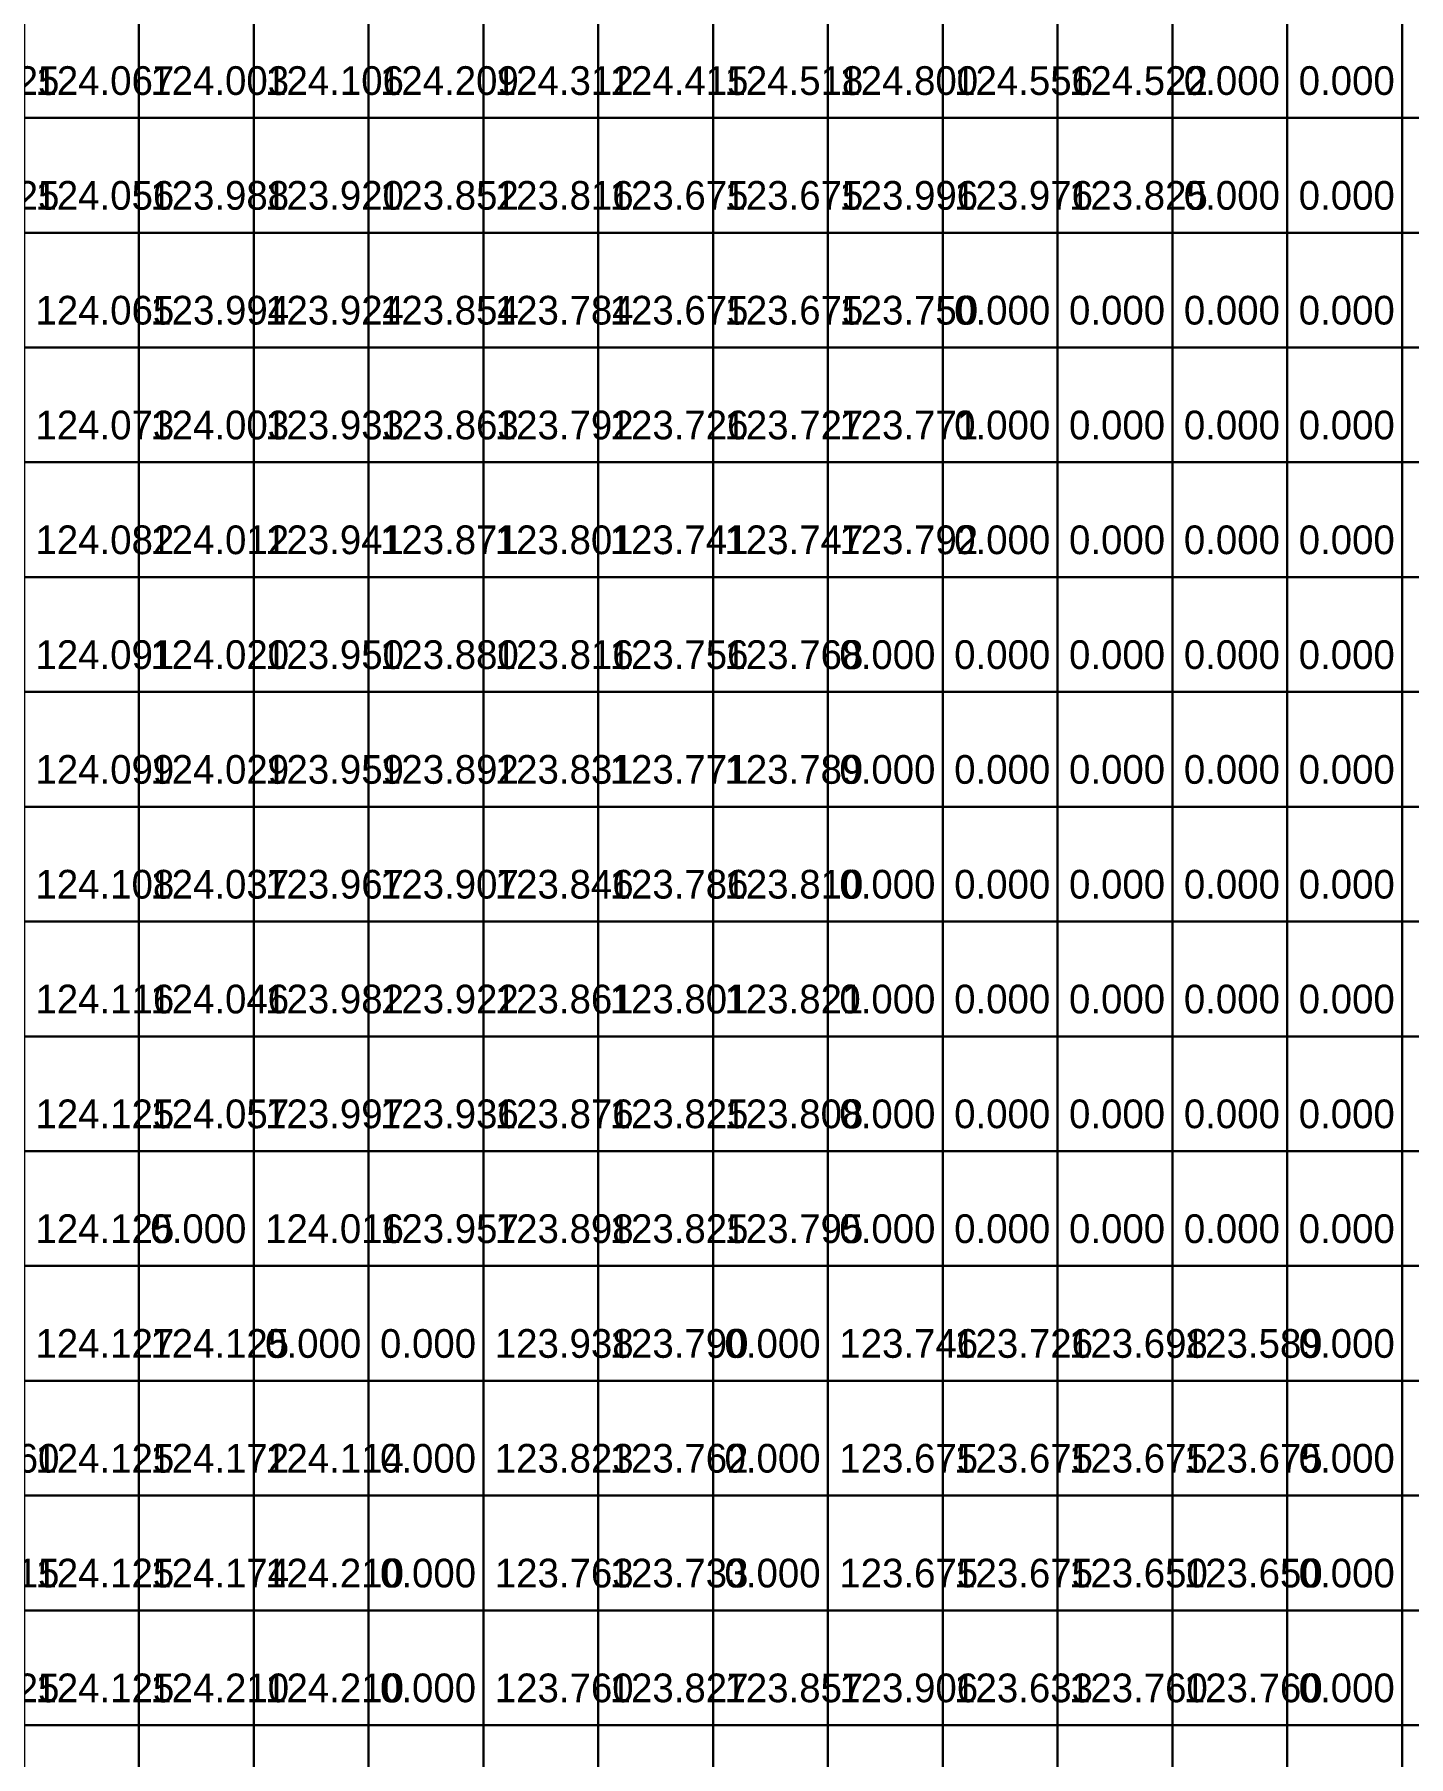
# Model space of a CAD drawing. Header units: metres. Extents: x 287857 to 287978, y 62957 to 63018.
# Drawn here: x 287942.02 to 287953.98, y 62987.56 to 63002.56 of the extents above; entities that cross this region are included whole.
import ezdxf

# ---------------------------------------------------------------- set-up
doc = ezdxf.new("R2010")
doc.units = ezdxf.units.M
for name, color, linetype, true_color in [('ARCH-BARRIER', 7, 'Continuous', 0xf87171), ('ARCH-INTERP', 7, 'Continuous', 0x64748b), ('ARCH-LEVEL-TXT', 7, 'Continuous', 0xa78bfa), ('ARCH-REAL', 7, 'Continuous', 0xa78bfa)]:
    doc.layers.add(name, color=color, linetype=linetype, true_color=true_color)

msp = doc.modelspace()

# ---------------------------------------------------------------- linework, layer by layer
at = {"layer": 'ARCH-BARRIER'}
for points in [[(287951.925, 63001.831, 0), (287952.925, 63001.831, 0), (287952.925, 63002.831, 0), (287951.925, 63002.831, 0), (287951.925, 63001.831, 0)], [(287952.925, 63001.831, 0), (287953.925, 63001.831, 0), (287953.925, 63002.831, 0), (287952.925, 63002.831, 0), (287952.925, 63001.831, 0)], [(287951.925, 63000.831, 0), (287952.925, 63000.831, 0), (287952.925, 63001.831, 0), (287951.925, 63001.831, 0), (287951.925, 63000.831, 0)], [(287952.925, 63000.831, 0), (287953.925, 63000.831, 0), (287953.925, 63001.831, 0), (287952.925, 63001.831, 0), (287952.925, 63000.831, 0)], [(287952.925, 62999.831, 0), (287953.925, 62999.831, 0), (287953.925, 63000.831, 0), (287952.925, 63000.831, 0), (287952.925, 62999.831, 0)], [(287952.925, 62992.831, 0), (287953.925, 62992.831, 0), (287953.925, 62993.831, 0), (287952.925, 62993.831, 0), (287952.925, 62992.831, 0)], [(287942.925, 62991.831, 0), (287943.925, 62991.831, 0), (287943.925, 62992.831, 0), (287942.925, 62992.831, 0), (287942.925, 62991.831, 0)], [(287952.925, 62991.831, 0), (287953.925, 62991.831, 0), (287953.925, 62992.831, 0), (287952.925, 62992.831, 0), (287952.925, 62991.831, 0)], [(287943.925, 62990.831, 0), (287944.925, 62990.831, 0), (287944.925, 62991.831, 0), (287943.925, 62991.831, 0), (287943.925, 62990.831, 0)], [(287944.925, 62990.831, 0), (287945.925, 62990.831, 0), (287945.925, 62991.831, 0), (287944.925, 62991.831, 0), (287944.925, 62990.831, 0)], [(287947.925, 62990.831, 0), (287948.925, 62990.831, 0), (287948.925, 62991.831, 0), (287947.925, 62991.831, 0), (287947.925, 62990.831, 0)], [(287952.925, 62990.831, 0), (287953.925, 62990.831, 0), (287953.925, 62991.831, 0), (287952.925, 62991.831, 0), (287952.925, 62990.831, 0)], [(287944.925, 62989.831, 0), (287945.925, 62989.831, 0), (287945.925, 62990.831, 0), (287944.925, 62990.831, 0), (287944.925, 62989.831, 0)], [(287947.925, 62989.831, 0), (287948.925, 62989.831, 0), (287948.925, 62990.831, 0), (287947.925, 62990.831, 0), (287947.925, 62989.831, 0)], [(287952.925, 62989.831, 0), (287953.925, 62989.831, 0), (287953.925, 62990.831, 0), (287952.925, 62990.831, 0), (287952.925, 62989.831, 0)], [(287944.925, 62988.831, 0), (287945.925, 62988.831, 0), (287945.925, 62989.831, 0), (287944.925, 62989.831, 0), (287944.925, 62988.831, 0)], [(287947.925, 62988.831, 0), (287948.925, 62988.831, 0), (287948.925, 62989.831, 0), (287947.925, 62989.831, 0), (287947.925, 62988.831, 0)], [(287952.925, 62988.831, 0), (287953.925, 62988.831, 0), (287953.925, 62989.831, 0), (287952.925, 62989.831, 0), (287952.925, 62988.831, 0)], [(287944.925, 62987.831, 0), (287945.925, 62987.831, 0), (287945.925, 62988.831, 0), (287944.925, 62988.831, 0), (287944.925, 62987.831, 0)], [(287952.925, 62987.831, 0), (287953.925, 62987.831, 0), (287953.925, 62988.831, 0), (287952.925, 62988.831, 0), (287952.925, 62987.831, 0)], [(287941.925, 62986.831, 0), (287942.925, 62986.831, 0), (287942.925, 62987.831, 0), (287941.925, 62987.831, 0), (287941.925, 62986.831, 0)], [(287942.925, 62986.831, 0), (287943.925, 62986.831, 0), (287943.925, 62987.831, 0), (287942.925, 62987.831, 0), (287942.925, 62986.831, 0)], [(287943.925, 62986.831, 0), (287944.925, 62986.831, 0), (287944.925, 62987.831, 0), (287943.925, 62987.831, 0), (287943.925, 62986.831, 0)], [(287944.925, 62986.831, 0), (287945.925, 62986.831, 0), (287945.925, 62987.831, 0), (287944.925, 62987.831, 0), (287944.925, 62986.831, 0)], [(287945.925, 62986.831, 0), (287946.925, 62986.831, 0), (287946.925, 62987.831, 0), (287945.925, 62987.831, 0), (287945.925, 62986.831, 0)], [(287946.925, 62986.831, 0), (287947.925, 62986.831, 0), (287947.925, 62987.831, 0), (287946.925, 62987.831, 0), (287946.925, 62986.831, 0)], [(287947.925, 62986.831, 0), (287948.925, 62986.831, 0), (287948.925, 62987.831, 0), (287947.925, 62987.831, 0), (287947.925, 62986.831, 0)], [(287948.925, 62986.831, 0), (287949.925, 62986.831, 0), (287949.925, 62987.831, 0), (287948.925, 62987.831, 0), (287948.925, 62986.831, 0)], [(287949.925, 62986.831, 0), (287950.925, 62986.831, 0), (287950.925, 62987.831, 0), (287949.925, 62987.831, 0), (287949.925, 62986.831, 0)], [(287950.925, 62986.831, 0), (287951.925, 62986.831, 0), (287951.925, 62987.831, 0), (287950.925, 62987.831, 0), (287950.925, 62986.831, 0)], [(287951.925, 62986.831, 0), (287952.925, 62986.831, 0), (287952.925, 62987.831, 0), (287951.925, 62987.831, 0), (287951.925, 62986.831, 0)], [(287952.925, 62986.831, 0), (287953.925, 62986.831, 0), (287953.925, 62987.831, 0), (287952.925, 62987.831, 0), (287952.925, 62986.831, 0)], [(287953.925, 62986.831, 0), (287954.925, 62986.831, 0), (287954.925, 62987.831, 0), (287953.925, 62987.831, 0), (287953.925, 62986.831, 0)]]:
    msp.add_polyline3d(points, dxfattribs=at)
at = {"layer": 'ARCH-INTERP'}
for points in [[(287941.925, 63001.831, 124.067), (287942.925, 63001.831, 124.067), (287942.925, 63002.831, 124.067), (287941.925, 63002.831, 124.067), (287941.925, 63001.831, 124.067)], [(287942.925, 63001.831, 124.003), (287943.925, 63001.831, 124.003), (287943.925, 63002.831, 124.003), (287942.925, 63002.831, 124.003), (287942.925, 63001.831, 124.003)], [(287943.925, 63001.831, 124.106), (287944.925, 63001.831, 124.106), (287944.925, 63002.831, 124.106), (287943.925, 63002.831, 124.106), (287943.925, 63001.831, 124.106)], [(287944.925, 63001.831, 124.209), (287945.925, 63001.831, 124.209), (287945.925, 63002.831, 124.209), (287944.925, 63002.831, 124.209), (287944.925, 63001.831, 124.209)], [(287945.925, 63001.831, 124.312), (287946.925, 63001.831, 124.312), (287946.925, 63002.831, 124.312), (287945.925, 63002.831, 124.312), (287945.925, 63001.831, 124.312)], [(287946.925, 63001.831, 124.415), (287947.925, 63001.831, 124.415), (287947.925, 63002.831, 124.415), (287946.925, 63002.831, 124.415), (287946.925, 63001.831, 124.415)], [(287947.925, 63001.831, 124.518), (287948.925, 63001.831, 124.518), (287948.925, 63002.831, 124.518), (287947.925, 63002.831, 124.518), (287947.925, 63001.831, 124.518)], [(287949.925, 63001.831, 124.556), (287950.925, 63001.831, 124.556), (287950.925, 63002.831, 124.556), (287949.925, 63002.831, 124.556), (287949.925, 63001.831, 124.556)], [(287950.925, 63001.831, 124.522), (287951.925, 63001.831, 124.522), (287951.925, 63002.831, 124.522), (287950.925, 63002.831, 124.522), (287950.925, 63001.831, 124.522)], [(287941.925, 63000.831, 124.056), (287942.925, 63000.831, 124.056), (287942.925, 63001.831, 124.056), (287941.925, 63001.831, 124.056), (287941.925, 63000.831, 124.056)], [(287942.925, 63000.831, 123.988), (287943.925, 63000.831, 123.988), (287943.925, 63001.831, 123.988), (287942.925, 63001.831, 123.988), (287942.925, 63000.831, 123.988)], [(287943.925, 63000.831, 123.92), (287944.925, 63000.831, 123.92), (287944.925, 63001.831, 123.92), (287943.925, 63001.831, 123.92), (287943.925, 63000.831, 123.92)], [(287944.925, 63000.831, 123.852), (287945.925, 63000.831, 123.852), (287945.925, 63001.831, 123.852), (287944.925, 63001.831, 123.852), (287944.925, 63000.831, 123.852)], [(287945.925, 63000.831, 123.816), (287946.925, 63000.831, 123.816), (287946.925, 63001.831, 123.816), (287945.925, 63001.831, 123.816), (287945.925, 63000.831, 123.816)], [(287948.925, 63000.831, 123.996), (287949.925, 63000.831, 123.996), (287949.925, 63001.831, 123.996), (287948.925, 63001.831, 123.996), (287948.925, 63000.831, 123.996)], [(287949.925, 63000.831, 123.976), (287950.925, 63000.831, 123.976), (287950.925, 63001.831, 123.976), (287949.925, 63001.831, 123.976), (287949.925, 63000.831, 123.976)], [(287941.925, 62999.831, 124.065), (287942.925, 62999.831, 124.065), (287942.925, 63000.831, 124.065), (287941.925, 63000.831, 124.065), (287941.925, 62999.831, 124.065)], [(287942.925, 62999.831, 123.994), (287943.925, 62999.831, 123.994), (287943.925, 63000.831, 123.994), (287942.925, 63000.831, 123.994), (287942.925, 62999.831, 123.994)], [(287943.925, 62999.831, 123.924), (287944.925, 62999.831, 123.924), (287944.925, 63000.831, 123.924), (287943.925, 63000.831, 123.924), (287943.925, 62999.831, 123.924)], [(287944.925, 62999.831, 123.854), (287945.925, 62999.831, 123.854), (287945.925, 63000.831, 123.854), (287944.925, 63000.831, 123.854), (287944.925, 62999.831, 123.854)], [(287945.925, 62999.831, 123.784), (287946.925, 62999.831, 123.784), (287946.925, 63000.831, 123.784), (287945.925, 63000.831, 123.784), (287945.925, 62999.831, 123.784)], [(287948.925, 62999.831, 123.75), (287949.925, 62999.831, 123.75), (287949.925, 63000.831, 123.75), (287948.925, 63000.831, 123.75), (287948.925, 62999.831, 123.75)], [(287949.925, 62999.831, 0), (287950.925, 62999.831, 0), (287950.925, 63000.831, 0), (287949.925, 63000.831, 0), (287949.925, 62999.831, 0)], [(287950.925, 62999.831, 0), (287951.925, 62999.831, 0), (287951.925, 63000.831, 0), (287950.925, 63000.831, 0), (287950.925, 62999.831, 0)], [(287951.925, 62999.831, 0), (287952.925, 62999.831, 0), (287952.925, 63000.831, 0), (287951.925, 63000.831, 0), (287951.925, 62999.831, 0)], [(287953.925, 62999.831, 123.358), (287954.925, 62999.831, 123.358), (287954.925, 63000.831, 123.358), (287953.925, 63000.831, 123.358), (287953.925, 62999.831, 123.358)], [(287941.925, 62998.831, 124.073), (287942.925, 62998.831, 124.073), (287942.925, 62999.831, 124.073), (287941.925, 62999.831, 124.073), (287941.925, 62998.831, 124.073)], [(287942.925, 62998.831, 124.003), (287943.925, 62998.831, 124.003), (287943.925, 62999.831, 124.003), (287942.925, 62999.831, 124.003), (287942.925, 62998.831, 124.003)], [(287943.925, 62998.831, 123.933), (287944.925, 62998.831, 123.933), (287944.925, 62999.831, 123.933), (287943.925, 62999.831, 123.933), (287943.925, 62998.831, 123.933)], [(287944.925, 62998.831, 123.863), (287945.925, 62998.831, 123.863), (287945.925, 62999.831, 123.863), (287944.925, 62999.831, 123.863), (287944.925, 62998.831, 123.863)], [(287945.925, 62998.831, 123.792), (287946.925, 62998.831, 123.792), (287946.925, 62999.831, 123.792), (287945.925, 62999.831, 123.792), (287945.925, 62998.831, 123.792)], [(287946.925, 62998.831, 123.726), (287947.925, 62998.831, 123.726), (287947.925, 62999.831, 123.726), (287946.925, 62999.831, 123.726), (287946.925, 62998.831, 123.726)], [(287947.925, 62998.831, 123.727), (287948.925, 62998.831, 123.727), (287948.925, 62999.831, 123.727), (287947.925, 62999.831, 123.727), (287947.925, 62998.831, 123.727)], [(287948.925, 62998.831, 123.771), (287949.925, 62998.831, 123.771), (287949.925, 62999.831, 123.771), (287948.925, 62999.831, 123.771), (287948.925, 62998.831, 123.771)], [(287949.925, 62998.831, 0), (287950.925, 62998.831, 0), (287950.925, 62999.831, 0), (287949.925, 62999.831, 0), (287949.925, 62998.831, 0)], [(287950.925, 62998.831, 0), (287951.925, 62998.831, 0), (287951.925, 62999.831, 0), (287950.925, 62999.831, 0), (287950.925, 62998.831, 0)], [(287951.925, 62998.831, 0), (287952.925, 62998.831, 0), (287952.925, 62999.831, 0), (287951.925, 62999.831, 0), (287951.925, 62998.831, 0)], [(287952.925, 62998.831, 0), (287953.925, 62998.831, 0), (287953.925, 62999.831, 0), (287952.925, 62999.831, 0), (287952.925, 62998.831, 0)], [(287953.925, 62998.831, 0), (287954.925, 62998.831, 0), (287954.925, 62999.831, 0), (287953.925, 62999.831, 0), (287953.925, 62998.831, 0)], [(287941.925, 62997.831, 124.082), (287942.925, 62997.831, 124.082), (287942.925, 62998.831, 124.082), (287941.925, 62998.831, 124.082), (287941.925, 62997.831, 124.082)], [(287942.925, 62997.831, 124.012), (287943.925, 62997.831, 124.012), (287943.925, 62998.831, 124.012), (287942.925, 62998.831, 124.012), (287942.925, 62997.831, 124.012)], [(287943.925, 62997.831, 123.941), (287944.925, 62997.831, 123.941), (287944.925, 62998.831, 123.941), (287943.925, 62998.831, 123.941), (287943.925, 62997.831, 123.941)], [(287944.925, 62997.831, 123.871), (287945.925, 62997.831, 123.871), (287945.925, 62998.831, 123.871), (287944.925, 62998.831, 123.871), (287944.925, 62997.831, 123.871)], [(287945.925, 62997.831, 123.801), (287946.925, 62997.831, 123.801), (287946.925, 62998.831, 123.801), (287945.925, 62998.831, 123.801), (287945.925, 62997.831, 123.801)], [(287946.925, 62997.831, 123.741), (287947.925, 62997.831, 123.741), (287947.925, 62998.831, 123.741), (287946.925, 62998.831, 123.741), (287946.925, 62997.831, 123.741)], [(287947.925, 62997.831, 123.747), (287948.925, 62997.831, 123.747), (287948.925, 62998.831, 123.747), (287947.925, 62998.831, 123.747), (287947.925, 62997.831, 123.747)], [(287948.925, 62997.831, 123.792), (287949.925, 62997.831, 123.792), (287949.925, 62998.831, 123.792), (287948.925, 62998.831, 123.792), (287948.925, 62997.831, 123.792)], [(287949.925, 62997.831, 0), (287950.925, 62997.831, 0), (287950.925, 62998.831, 0), (287949.925, 62998.831, 0), (287949.925, 62997.831, 0)], [(287950.925, 62997.831, 0), (287951.925, 62997.831, 0), (287951.925, 62998.831, 0), (287950.925, 62998.831, 0), (287950.925, 62997.831, 0)], [(287951.925, 62997.831, 0), (287952.925, 62997.831, 0), (287952.925, 62998.831, 0), (287951.925, 62998.831, 0), (287951.925, 62997.831, 0)], [(287952.925, 62997.831, 0), (287953.925, 62997.831, 0), (287953.925, 62998.831, 0), (287952.925, 62998.831, 0), (287952.925, 62997.831, 0)], [(287953.925, 62997.831, 0), (287954.925, 62997.831, 0), (287954.925, 62998.831, 0), (287953.925, 62998.831, 0), (287953.925, 62997.831, 0)], [(287941.925, 62996.831, 124.091), (287942.925, 62996.831, 124.091), (287942.925, 62997.831, 124.091), (287941.925, 62997.831, 124.091), (287941.925, 62996.831, 124.091)], [(287942.925, 62996.831, 124.02), (287943.925, 62996.831, 124.02), (287943.925, 62997.831, 124.02), (287942.925, 62997.831, 124.02), (287942.925, 62996.831, 124.02)], [(287943.925, 62996.831, 123.95), (287944.925, 62996.831, 123.95), (287944.925, 62997.831, 123.95), (287943.925, 62997.831, 123.95), (287943.925, 62996.831, 123.95)], [(287944.925, 62996.831, 123.88), (287945.925, 62996.831, 123.88), (287945.925, 62997.831, 123.88), (287944.925, 62997.831, 123.88), (287944.925, 62996.831, 123.88)], [(287945.925, 62996.831, 123.816), (287946.925, 62996.831, 123.816), (287946.925, 62997.831, 123.816), (287945.925, 62997.831, 123.816), (287945.925, 62996.831, 123.816)], [(287946.925, 62996.831, 123.756), (287947.925, 62996.831, 123.756), (287947.925, 62997.831, 123.756), (287946.925, 62997.831, 123.756), (287946.925, 62996.831, 123.756)], [(287947.925, 62996.831, 123.768), (287948.925, 62996.831, 123.768), (287948.925, 62997.831, 123.768), (287947.925, 62997.831, 123.768), (287947.925, 62996.831, 123.768)], [(287948.925, 62996.831, 0), (287949.925, 62996.831, 0), (287949.925, 62997.831, 0), (287948.925, 62997.831, 0), (287948.925, 62996.831, 0)], [(287949.925, 62996.831, 0), (287950.925, 62996.831, 0), (287950.925, 62997.831, 0), (287949.925, 62997.831, 0), (287949.925, 62996.831, 0)], [(287950.925, 62996.831, 0), (287951.925, 62996.831, 0), (287951.925, 62997.831, 0), (287950.925, 62997.831, 0), (287950.925, 62996.831, 0)], [(287951.925, 62996.831, 0), (287952.925, 62996.831, 0), (287952.925, 62997.831, 0), (287951.925, 62997.831, 0), (287951.925, 62996.831, 0)], [(287952.925, 62996.831, 0), (287953.925, 62996.831, 0), (287953.925, 62997.831, 0), (287952.925, 62997.831, 0), (287952.925, 62996.831, 0)], [(287953.925, 62996.831, 0), (287954.925, 62996.831, 0), (287954.925, 62997.831, 0), (287953.925, 62997.831, 0), (287953.925, 62996.831, 0)], [(287941.925, 62995.831, 124.099), (287942.925, 62995.831, 124.099), (287942.925, 62996.831, 124.099), (287941.925, 62996.831, 124.099), (287941.925, 62995.831, 124.099)], [(287942.925, 62995.831, 124.029), (287943.925, 62995.831, 124.029), (287943.925, 62996.831, 124.029), (287942.925, 62996.831, 124.029), (287942.925, 62995.831, 124.029)], [(287943.925, 62995.831, 123.959), (287944.925, 62995.831, 123.959), (287944.925, 62996.831, 123.959), (287943.925, 62996.831, 123.959), (287943.925, 62995.831, 123.959)], [(287944.925, 62995.831, 123.892), (287945.925, 62995.831, 123.892), (287945.925, 62996.831, 123.892), (287944.925, 62996.831, 123.892), (287944.925, 62995.831, 123.892)], [(287945.925, 62995.831, 123.831), (287946.925, 62995.831, 123.831), (287946.925, 62996.831, 123.831), (287945.925, 62996.831, 123.831), (287945.925, 62995.831, 123.831)], [(287946.925, 62995.831, 123.771), (287947.925, 62995.831, 123.771), (287947.925, 62996.831, 123.771), (287946.925, 62996.831, 123.771), (287946.925, 62995.831, 123.771)], [(287947.925, 62995.831, 123.789), (287948.925, 62995.831, 123.789), (287948.925, 62996.831, 123.789), (287947.925, 62996.831, 123.789), (287947.925, 62995.831, 123.789)], [(287948.925, 62995.831, 0), (287949.925, 62995.831, 0), (287949.925, 62996.831, 0), (287948.925, 62996.831, 0), (287948.925, 62995.831, 0)], [(287949.925, 62995.831, 0), (287950.925, 62995.831, 0), (287950.925, 62996.831, 0), (287949.925, 62996.831, 0), (287949.925, 62995.831, 0)], [(287950.925, 62995.831, 0), (287951.925, 62995.831, 0), (287951.925, 62996.831, 0), (287950.925, 62996.831, 0), (287950.925, 62995.831, 0)], [(287951.925, 62995.831, 0), (287952.925, 62995.831, 0), (287952.925, 62996.831, 0), (287951.925, 62996.831, 0), (287951.925, 62995.831, 0)], [(287952.925, 62995.831, 0), (287953.925, 62995.831, 0), (287953.925, 62996.831, 0), (287952.925, 62996.831, 0), (287952.925, 62995.831, 0)], [(287953.925, 62995.831, 0), (287954.925, 62995.831, 0), (287954.925, 62996.831, 0), (287953.925, 62996.831, 0), (287953.925, 62995.831, 0)], [(287941.925, 62994.831, 124.108), (287942.925, 62994.831, 124.108), (287942.925, 62995.831, 124.108), (287941.925, 62995.831, 124.108), (287941.925, 62994.831, 124.108)], [(287942.925, 62994.831, 124.037), (287943.925, 62994.831, 124.037), (287943.925, 62995.831, 124.037), (287942.925, 62995.831, 124.037), (287942.925, 62994.831, 124.037)], [(287943.925, 62994.831, 123.967), (287944.925, 62994.831, 123.967), (287944.925, 62995.831, 123.967), (287943.925, 62995.831, 123.967), (287943.925, 62994.831, 123.967)], [(287944.925, 62994.831, 123.907), (287945.925, 62994.831, 123.907), (287945.925, 62995.831, 123.907), (287944.925, 62995.831, 123.907), (287944.925, 62994.831, 123.907)], [(287945.925, 62994.831, 123.846), (287946.925, 62994.831, 123.846), (287946.925, 62995.831, 123.846), (287945.925, 62995.831, 123.846), (287945.925, 62994.831, 123.846)], [(287946.925, 62994.831, 123.786), (287947.925, 62994.831, 123.786), (287947.925, 62995.831, 123.786), (287946.925, 62995.831, 123.786), (287946.925, 62994.831, 123.786)], [(287947.925, 62994.831, 123.81), (287948.925, 62994.831, 123.81), (287948.925, 62995.831, 123.81), (287947.925, 62995.831, 123.81), (287947.925, 62994.831, 123.81)], [(287948.925, 62994.831, 0), (287949.925, 62994.831, 0), (287949.925, 62995.831, 0), (287948.925, 62995.831, 0), (287948.925, 62994.831, 0)], [(287949.925, 62994.831, 0), (287950.925, 62994.831, 0), (287950.925, 62995.831, 0), (287949.925, 62995.831, 0), (287949.925, 62994.831, 0)], [(287950.925, 62994.831, 0), (287951.925, 62994.831, 0), (287951.925, 62995.831, 0), (287950.925, 62995.831, 0), (287950.925, 62994.831, 0)], [(287951.925, 62994.831, 0), (287952.925, 62994.831, 0), (287952.925, 62995.831, 0), (287951.925, 62995.831, 0), (287951.925, 62994.831, 0)], [(287952.925, 62994.831, 0), (287953.925, 62994.831, 0), (287953.925, 62995.831, 0), (287952.925, 62995.831, 0), (287952.925, 62994.831, 0)], [(287953.925, 62994.831, 0), (287954.925, 62994.831, 0), (287954.925, 62995.831, 0), (287953.925, 62995.831, 0), (287953.925, 62994.831, 0)], [(287941.925, 62993.831, 124.116), (287942.925, 62993.831, 124.116), (287942.925, 62994.831, 124.116), (287941.925, 62994.831, 124.116), (287941.925, 62993.831, 124.116)], [(287942.925, 62993.831, 124.046), (287943.925, 62993.831, 124.046), (287943.925, 62994.831, 124.046), (287942.925, 62994.831, 124.046), (287942.925, 62993.831, 124.046)], [(287943.925, 62993.831, 123.982), (287944.925, 62993.831, 123.982), (287944.925, 62994.831, 123.982), (287943.925, 62994.831, 123.982), (287943.925, 62993.831, 123.982)], [(287944.925, 62993.831, 123.922), (287945.925, 62993.831, 123.922), (287945.925, 62994.831, 123.922), (287944.925, 62994.831, 123.922), (287944.925, 62993.831, 123.922)], [(287945.925, 62993.831, 123.861), (287946.925, 62993.831, 123.861), (287946.925, 62994.831, 123.861), (287945.925, 62994.831, 123.861), (287945.925, 62993.831, 123.861)], [(287946.925, 62993.831, 123.801), (287947.925, 62993.831, 123.801), (287947.925, 62994.831, 123.801), (287946.925, 62994.831, 123.801), (287946.925, 62993.831, 123.801)], [(287947.925, 62993.831, 123.821), (287948.925, 62993.831, 123.821), (287948.925, 62994.831, 123.821), (287947.925, 62994.831, 123.821), (287947.925, 62993.831, 123.821)], [(287948.925, 62993.831, 0), (287949.925, 62993.831, 0), (287949.925, 62994.831, 0), (287948.925, 62994.831, 0), (287948.925, 62993.831, 0)], [(287949.925, 62993.831, 0), (287950.925, 62993.831, 0), (287950.925, 62994.831, 0), (287949.925, 62994.831, 0), (287949.925, 62993.831, 0)], [(287950.925, 62993.831, 0), (287951.925, 62993.831, 0), (287951.925, 62994.831, 0), (287950.925, 62994.831, 0), (287950.925, 62993.831, 0)], [(287951.925, 62993.831, 0), (287952.925, 62993.831, 0), (287952.925, 62994.831, 0), (287951.925, 62994.831, 0), (287951.925, 62993.831, 0)], [(287952.925, 62993.831, 0), (287953.925, 62993.831, 0), (287953.925, 62994.831, 0), (287952.925, 62994.831, 0), (287952.925, 62993.831, 0)], [(287953.925, 62993.831, 0), (287954.925, 62993.831, 0), (287954.925, 62994.831, 0), (287953.925, 62994.831, 0), (287953.925, 62993.831, 0)], [(287941.925, 62992.831, 124.125), (287942.925, 62992.831, 124.125), (287942.925, 62993.831, 124.125), (287941.925, 62993.831, 124.125), (287941.925, 62992.831, 124.125)], [(287942.925, 62992.831, 124.057), (287943.925, 62992.831, 124.057), (287943.925, 62993.831, 124.057), (287942.925, 62993.831, 124.057), (287942.925, 62992.831, 124.057)], [(287943.925, 62992.831, 123.997), (287944.925, 62992.831, 123.997), (287944.925, 62993.831, 123.997), (287943.925, 62993.831, 123.997), (287943.925, 62992.831, 123.997)], [(287944.925, 62992.831, 123.936), (287945.925, 62992.831, 123.936), (287945.925, 62993.831, 123.936), (287944.925, 62993.831, 123.936), (287944.925, 62992.831, 123.936)], [(287945.925, 62992.831, 123.876), (287946.925, 62992.831, 123.876), (287946.925, 62993.831, 123.876), (287945.925, 62993.831, 123.876), (287945.925, 62992.831, 123.876)], [(287947.925, 62992.831, 123.808), (287948.925, 62992.831, 123.808), (287948.925, 62993.831, 123.808), (287947.925, 62993.831, 123.808), (287947.925, 62992.831, 123.808)], [(287948.925, 62992.831, 0), (287949.925, 62992.831, 0), (287949.925, 62993.831, 0), (287948.925, 62993.831, 0), (287948.925, 62992.831, 0)], [(287949.925, 62992.831, 0), (287950.925, 62992.831, 0), (287950.925, 62993.831, 0), (287949.925, 62993.831, 0), (287949.925, 62992.831, 0)], [(287950.925, 62992.831, 0), (287951.925, 62992.831, 0), (287951.925, 62993.831, 0), (287950.925, 62993.831, 0), (287950.925, 62992.831, 0)], [(287951.925, 62992.831, 0), (287952.925, 62992.831, 0), (287952.925, 62993.831, 0), (287951.925, 62993.831, 0), (287951.925, 62992.831, 0)], [(287953.925, 62992.831, 0), (287954.925, 62992.831, 0), (287954.925, 62993.831, 0), (287953.925, 62993.831, 0), (287953.925, 62992.831, 0)], [(287943.925, 62991.831, 124.016), (287944.925, 62991.831, 124.016), (287944.925, 62992.831, 124.016), (287943.925, 62992.831, 124.016), (287943.925, 62991.831, 124.016)], [(287944.925, 62991.831, 123.957), (287945.925, 62991.831, 123.957), (287945.925, 62992.831, 123.957), (287944.925, 62992.831, 123.957), (287944.925, 62991.831, 123.957)], [(287945.925, 62991.831, 123.898), (287946.925, 62991.831, 123.898), (287946.925, 62992.831, 123.898), (287945.925, 62992.831, 123.898), (287945.925, 62991.831, 123.898)], [(287947.925, 62991.831, 123.795), (287948.925, 62991.831, 123.795), (287948.925, 62992.831, 123.795), (287947.925, 62992.831, 123.795), (287947.925, 62991.831, 123.795)], [(287948.925, 62991.831, 0), (287949.925, 62991.831, 0), (287949.925, 62992.831, 0), (287948.925, 62992.831, 0), (287948.925, 62991.831, 0)], [(287949.925, 62991.831, 0), (287950.925, 62991.831, 0), (287950.925, 62992.831, 0), (287949.925, 62992.831, 0), (287949.925, 62991.831, 0)], [(287950.925, 62991.831, 0), (287951.925, 62991.831, 0), (287951.925, 62992.831, 0), (287950.925, 62992.831, 0), (287950.925, 62991.831, 0)], [(287951.925, 62991.831, 0), (287952.925, 62991.831, 0), (287952.925, 62992.831, 0), (287951.925, 62992.831, 0), (287951.925, 62991.831, 0)], [(287953.925, 62991.831, 0), (287954.925, 62991.831, 0), (287954.925, 62992.831, 0), (287953.925, 62992.831, 0), (287953.925, 62991.831, 0)], [(287941.925, 62990.831, 124.127), (287942.925, 62990.831, 124.127), (287942.925, 62991.831, 124.127), (287941.925, 62991.831, 124.127), (287941.925, 62990.831, 124.127)], [(287942.925, 62990.831, 124.125), (287943.925, 62990.831, 124.125), (287943.925, 62991.831, 124.125), (287942.925, 62991.831, 124.125), (287942.925, 62990.831, 124.125)], [(287945.925, 62990.831, 123.938), (287946.925, 62990.831, 123.938), (287946.925, 62991.831, 123.938), (287945.925, 62991.831, 123.938), (287945.925, 62990.831, 123.938)], [(287946.925, 62990.831, 123.79), (287947.925, 62990.831, 123.79), (287947.925, 62991.831, 123.79), (287946.925, 62991.831, 123.79), (287946.925, 62990.831, 123.79)], [(287948.925, 62990.831, 123.746), (287949.925, 62990.831, 123.746), (287949.925, 62991.831, 123.746), (287948.925, 62991.831, 123.746), (287948.925, 62990.831, 123.746)], [(287949.925, 62990.831, 123.726), (287950.925, 62990.831, 123.726), (287950.925, 62991.831, 123.726), (287949.925, 62991.831, 123.726), (287949.925, 62990.831, 123.726)], [(287950.925, 62990.831, 123.698), (287951.925, 62990.831, 123.698), (287951.925, 62991.831, 123.698), (287950.925, 62991.831, 123.698), (287950.925, 62990.831, 123.698)], [(287951.925, 62990.831, 123.589), (287952.925, 62990.831, 123.589), (287952.925, 62991.831, 123.589), (287951.925, 62991.831, 123.589), (287951.925, 62990.831, 123.589)], [(287953.925, 62990.831, 123.277), (287954.925, 62990.831, 123.277), (287954.925, 62991.831, 123.277), (287953.925, 62991.831, 123.277), (287953.925, 62990.831, 123.277)], [(287942.925, 62989.831, 124.172), (287943.925, 62989.831, 124.172), (287943.925, 62990.831, 124.172), (287942.925, 62990.831, 124.172), (287942.925, 62989.831, 124.172)], [(287943.925, 62989.831, 124.114), (287944.925, 62989.831, 124.114), (287944.925, 62990.831, 124.114), (287943.925, 62990.831, 124.114), (287943.925, 62989.831, 124.114)], [(287945.925, 62989.831, 123.823), (287946.925, 62989.831, 123.823), (287946.925, 62990.831, 123.823), (287945.925, 62990.831, 123.823), (287945.925, 62989.831, 123.823)], [(287946.925, 62989.831, 123.762), (287947.925, 62989.831, 123.762), (287947.925, 62990.831, 123.762), (287946.925, 62990.831, 123.762), (287946.925, 62989.831, 123.762)], [(287942.925, 62988.831, 124.174), (287943.925, 62988.831, 124.174), (287943.925, 62989.831, 124.174), (287942.925, 62989.831, 124.174), (287942.925, 62988.831, 124.174)], [(287945.925, 62988.831, 123.763), (287946.925, 62988.831, 123.763), (287946.925, 62989.831, 123.763), (287945.925, 62989.831, 123.763), (287945.925, 62988.831, 123.763)], [(287946.925, 62988.831, 123.733), (287947.925, 62988.831, 123.733), (287947.925, 62989.831, 123.733), (287946.925, 62989.831, 123.733), (287946.925, 62988.831, 123.733)], [(287941.925, 62987.831, 124.125), (287942.925, 62987.831, 124.125), (287942.925, 62988.831, 124.125), (287941.925, 62988.831, 124.125), (287941.925, 62987.831, 124.125)], [(287942.925, 62987.831, 124.21), (287943.925, 62987.831, 124.21), (287943.925, 62988.831, 124.21), (287942.925, 62988.831, 124.21), (287942.925, 62987.831, 124.21)], [(287946.925, 62987.831, 123.827), (287947.925, 62987.831, 123.827), (287947.925, 62988.831, 123.827), (287946.925, 62988.831, 123.827), (287946.925, 62987.831, 123.827)], [(287947.925, 62987.831, 123.857), (287948.925, 62987.831, 123.857), (287948.925, 62988.831, 123.857), (287947.925, 62988.831, 123.857), (287947.925, 62987.831, 123.857)], [(287948.925, 62987.831, 123.906), (287949.925, 62987.831, 123.906), (287949.925, 62988.831, 123.906), (287948.925, 62988.831, 123.906), (287948.925, 62987.831, 123.906)], [(287949.925, 62987.831, 123.633), (287950.925, 62987.831, 123.633), (287950.925, 62988.831, 123.633), (287949.925, 62988.831, 123.633), (287949.925, 62987.831, 123.633)]]:
    msp.add_polyline3d(points, dxfattribs=at)
at = {"layer": 'ARCH-REAL'}
for points in [[(287948.925, 63001.831, 124.8), (287949.925, 63001.831, 124.8), (287949.925, 63002.831, 124.8), (287948.925, 63002.831, 124.8), (287948.925, 63001.831, 124.8)], [(287953.925, 63001.831, 124.425), (287954.925, 63001.831, 124.425), (287954.925, 63002.831, 124.425), (287953.925, 63002.831, 124.425), (287953.925, 63001.831, 124.425)], [(287946.925, 63000.831, 123.675), (287947.925, 63000.831, 123.675), (287947.925, 63001.831, 123.675), (287946.925, 63001.831, 123.675), (287946.925, 63000.831, 123.675)], [(287947.925, 63000.831, 123.675), (287948.925, 63000.831, 123.675), (287948.925, 63001.831, 123.675), (287947.925, 63001.831, 123.675), (287947.925, 63000.831, 123.675)], [(287950.925, 63000.831, 123.825), (287951.925, 63000.831, 123.825), (287951.925, 63001.831, 123.825), (287950.925, 63001.831, 123.825), (287950.925, 63000.831, 123.825)], [(287953.925, 63000.831, 123.375), (287954.925, 63000.831, 123.375), (287954.925, 63001.831, 123.375), (287953.925, 63001.831, 123.375), (287953.925, 63000.831, 123.375)], [(287946.925, 62999.831, 123.675), (287947.925, 62999.831, 123.675), (287947.925, 63000.831, 123.675), (287946.925, 63000.831, 123.675), (287946.925, 62999.831, 123.675)], [(287947.925, 62999.831, 123.675), (287948.925, 62999.831, 123.675), (287948.925, 63000.831, 123.675), (287947.925, 63000.831, 123.675), (287947.925, 62999.831, 123.675)], [(287946.925, 62992.831, 123.825), (287947.925, 62992.831, 123.825), (287947.925, 62993.831, 123.825), (287946.925, 62993.831, 123.825), (287946.925, 62992.831, 123.825)], [(287941.925, 62991.831, 124.125), (287942.925, 62991.831, 124.125), (287942.925, 62992.831, 124.125), (287941.925, 62992.831, 124.125), (287941.925, 62991.831, 124.125)], [(287946.925, 62991.831, 123.825), (287947.925, 62991.831, 123.825), (287947.925, 62992.831, 123.825), (287946.925, 62992.831, 123.825), (287946.925, 62991.831, 123.825)], [(287941.925, 62989.831, 124.125), (287942.925, 62989.831, 124.125), (287942.925, 62990.831, 124.125), (287941.925, 62990.831, 124.125), (287941.925, 62989.831, 124.125)], [(287948.925, 62989.831, 123.675), (287949.925, 62989.831, 123.675), (287949.925, 62990.831, 123.675), (287948.925, 62990.831, 123.675), (287948.925, 62989.831, 123.675)], [(287949.925, 62989.831, 123.675), (287950.925, 62989.831, 123.675), (287950.925, 62990.831, 123.675), (287949.925, 62990.831, 123.675), (287949.925, 62989.831, 123.675)], [(287950.925, 62989.831, 123.675), (287951.925, 62989.831, 123.675), (287951.925, 62990.831, 123.675), (287950.925, 62990.831, 123.675), (287950.925, 62989.831, 123.675)], [(287951.925, 62989.831, 123.675), (287952.925, 62989.831, 123.675), (287952.925, 62990.831, 123.675), (287951.925, 62990.831, 123.675), (287951.925, 62989.831, 123.675)], [(287953.925, 62989.831, 123.225), (287954.925, 62989.831, 123.225), (287954.925, 62990.831, 123.225), (287953.925, 62990.831, 123.225), (287953.925, 62989.831, 123.225)], [(287941.925, 62988.831, 124.125), (287942.925, 62988.831, 124.125), (287942.925, 62989.831, 124.125), (287941.925, 62989.831, 124.125), (287941.925, 62988.831, 124.125)], [(287943.925, 62988.831, 124.21), (287944.925, 62988.831, 124.21), (287944.925, 62989.831, 124.21), (287943.925, 62989.831, 124.21), (287943.925, 62988.831, 124.21)], [(287948.925, 62988.831, 123.675), (287949.925, 62988.831, 123.675), (287949.925, 62989.831, 123.675), (287948.925, 62989.831, 123.675), (287948.925, 62988.831, 123.675)], [(287949.925, 62988.831, 123.675), (287950.925, 62988.831, 123.675), (287950.925, 62989.831, 123.675), (287949.925, 62989.831, 123.675), (287949.925, 62988.831, 123.675)], [(287950.925, 62988.831, 123.65), (287951.925, 62988.831, 123.65), (287951.925, 62989.831, 123.65), (287950.925, 62989.831, 123.65), (287950.925, 62988.831, 123.65)], [(287951.925, 62988.831, 123.65), (287952.925, 62988.831, 123.65), (287952.925, 62989.831, 123.65), (287951.925, 62989.831, 123.65), (287951.925, 62988.831, 123.65)], [(287953.925, 62988.831, 123.2), (287954.925, 62988.831, 123.2), (287954.925, 62989.831, 123.2), (287953.925, 62989.831, 123.2), (287953.925, 62988.831, 123.2)], [(287943.925, 62987.831, 124.21), (287944.925, 62987.831, 124.21), (287944.925, 62988.831, 124.21), (287943.925, 62988.831, 124.21), (287943.925, 62987.831, 124.21)], [(287945.925, 62987.831, 123.76), (287946.925, 62987.831, 123.76), (287946.925, 62988.831, 123.76), (287945.925, 62988.831, 123.76), (287945.925, 62987.831, 123.76)], [(287950.925, 62987.831, 123.76), (287951.925, 62987.831, 123.76), (287951.925, 62988.831, 123.76), (287950.925, 62988.831, 123.76), (287950.925, 62987.831, 123.76)], [(287951.925, 62987.831, 123.76), (287952.925, 62987.831, 123.76), (287952.925, 62988.831, 123.76), (287951.925, 62988.831, 123.76), (287951.925, 62987.831, 123.76)], [(287953.925, 62987.831, 123.31), (287954.925, 62987.831, 123.31), (287954.925, 62988.831, 123.31), (287953.925, 62988.831, 123.31), (287953.925, 62987.831, 123.31)]]:
    msp.add_polyline3d(points, dxfattribs=at)

# ---------------------------------------------------------------- texts
at = {"layer": 'ARCH-LEVEL-TXT'}
for s, p in [('124.125', (287941.025, 63002.031, 124.125)), ('124.067', (287942.025, 63002.031, 124.067)), ('124.003', (287943.025, 63002.031, 124.003)), ('124.106', (287944.025, 63002.031, 124.106)), ('124.209', (287945.025, 63002.031, 124.209)), ('124.312', (287946.025, 63002.031, 124.312)), ('124.415', (287947.025, 63002.031, 124.415)), ('124.518', (287948.025, 63002.031, 124.518)), ('124.800', (287949.025, 63002.031, 124.8)), ('124.556', (287950.025, 63002.031, 124.556)), ('124.522', (287951.025, 63002.031, 124.522)), ('0.000', (287952.025, 63002.031)), ('0.000', (287953.025, 63002.031)), ('124.125', (287941.025, 63001.031, 124.125)), ('124.056', (287942.025, 63001.031, 124.056)), ('123.988', (287943.025, 63001.031, 123.988)), ('123.920', (287944.025, 63001.031, 123.92)), ('123.852', (287945.025, 63001.031, 123.852)), ('123.816', (287946.025, 63001.031, 123.816)), ('123.675', (287947.025, 63001.031, 123.675)), ('123.675', (287948.025, 63001.031, 123.675)), ('123.996', (287949.025, 63001.031, 123.996)), ('123.976', (287950.025, 63001.031, 123.976)), ('123.825', (287951.025, 63001.031, 123.825)), ('0.000', (287952.025, 63001.031)), ('0.000', (287953.025, 63001.031)), ('124.065', (287942.025, 63000.031, 124.065)), ('123.994', (287943.025, 63000.031, 123.994)), ('123.924', (287944.025, 63000.031, 123.924)), ('123.854', (287945.025, 63000.031, 123.854)), ('123.784', (287946.025, 63000.031, 123.784)), ('123.675', (287947.025, 63000.031, 123.675)), ('123.675', (287948.025, 63000.031, 123.675)), ('123.750', (287949.025, 63000.031, 123.75)), ('0.000', (287950.025, 63000.031)), ('0.000', (287951.025, 63000.031)), ('0.000', (287952.025, 63000.031)), ('0.000', (287953.025, 63000.031)), ('124.073', (287942.025, 62999.031, 124.073)), ('124.003', (287943.025, 62999.031, 124.003)), ('123.933', (287944.025, 62999.031, 123.933)), ('123.863', (287945.025, 62999.031, 123.863)), ('123.792', (287946.025, 62999.031, 123.792)), ('123.726', (287947.025, 62999.031, 123.726)), ('123.727', (287948.025, 62999.031, 123.727)), ('123.771', (287949.025, 62999.031, 123.771)), ('0.000', (287950.025, 62999.031)), ('0.000', (287951.025, 62999.031)), ('0.000', (287952.025, 62999.031)), ('0.000', (287953.025, 62999.031)), ('124.082', (287942.025, 62998.031, 124.082)), ('124.012', (287943.025, 62998.031, 124.012)), ('123.941', (287944.025, 62998.031, 123.941)), ('123.871', (287945.025, 62998.031, 123.871)), ('123.801', (287946.025, 62998.031, 123.801)), ('123.741', (287947.025, 62998.031, 123.741)), ('123.747', (287948.025, 62998.031, 123.747)), ('123.792', (287949.025, 62998.031, 123.792)), ('0.000', (287950.025, 62998.031)), ('0.000', (287951.025, 62998.031)), ('0.000', (287952.025, 62998.031)), ('0.000', (287953.025, 62998.031)), ('124.091', (287942.025, 62997.031, 124.091)), ('124.020', (287943.025, 62997.031, 124.02)), ('123.950', (287944.025, 62997.031, 123.95)), ('123.880', (287945.025, 62997.031, 123.88)), ('123.816', (287946.025, 62997.031, 123.816)), ('123.756', (287947.025, 62997.031, 123.756)), ('123.768', (287948.025, 62997.031, 123.768)), ('0.000', (287949.025, 62997.031)), ('0.000', (287950.025, 62997.031)), ('0.000', (287951.025, 62997.031)), ('0.000', (287952.025, 62997.031)), ('0.000', (287953.025, 62997.031)), ('124.099', (287942.025, 62996.031, 124.099)), ('124.029', (287943.025, 62996.031, 124.029)), ('123.959', (287944.025, 62996.031, 123.959)), ('123.892', (287945.025, 62996.031, 123.892)), ('123.831', (287946.025, 62996.031, 123.831)), ('123.771', (287947.025, 62996.031, 123.771)), ('123.789', (287948.025, 62996.031, 123.789)), ('0.000', (287949.025, 62996.031)), ('0.000', (287950.025, 62996.031)), ('0.000', (287951.025, 62996.031)), ('0.000', (287952.025, 62996.031)), ('0.000', (287953.025, 62996.031)), ('124.108', (287942.025, 62995.031, 124.108)), ('124.037', (287943.025, 62995.031, 124.037)), ('123.967', (287944.025, 62995.031, 123.967)), ('123.907', (287945.025, 62995.031, 123.907)), ('123.846', (287946.025, 62995.031, 123.846)), ('123.786', (287947.025, 62995.031, 123.786)), ('123.810', (287948.025, 62995.031, 123.81)), ('0.000', (287949.025, 62995.031)), ('0.000', (287950.025, 62995.031)), ('0.000', (287951.025, 62995.031)), ('0.000', (287952.025, 62995.031)), ('0.000', (287953.025, 62995.031)), ('124.116', (287942.025, 62994.031, 124.116)), ('124.046', (287943.025, 62994.031, 124.046)), ('123.982', (287944.025, 62994.031, 123.982)), ('123.922', (287945.025, 62994.031, 123.922)), ('123.861', (287946.025, 62994.031, 123.861)), ('123.801', (287947.025, 62994.031, 123.801)), ('123.821', (287948.025, 62994.031, 123.821)), ('0.000', (287949.025, 62994.031)), ('0.000', (287950.025, 62994.031)), ('0.000', (287951.025, 62994.031)), ('0.000', (287952.025, 62994.031)), ('0.000', (287953.025, 62994.031)), ('124.125', (287942.025, 62993.031, 124.125)), ('124.057', (287943.025, 62993.031, 124.057)), ('123.997', (287944.025, 62993.031, 123.997)), ('123.936', (287945.025, 62993.031, 123.936)), ('123.876', (287946.025, 62993.031, 123.876)), ('123.825', (287947.025, 62993.031, 123.825)), ('123.808', (287948.025, 62993.031, 123.808)), ('0.000', (287949.025, 62993.031)), ('0.000', (287950.025, 62993.031)), ('0.000', (287951.025, 62993.031)), ('0.000', (287952.025, 62993.031)), ('0.000', (287953.025, 62993.031)), ('124.125', (287942.025, 62992.031, 124.125)), ('0.000', (287943.025, 62992.031)), ('124.016', (287944.025, 62992.031, 124.016)), ('123.957', (287945.025, 62992.031, 123.957)), ('123.898', (287946.025, 62992.031, 123.898)), ('123.825', (287947.025, 62992.031, 123.825)), ('123.795', (287948.025, 62992.031, 123.795)), ('0.000', (287949.025, 62992.031)), ('0.000', (287950.025, 62992.031)), ('0.000', (287951.025, 62992.031)), ('0.000', (287952.025, 62992.031)), ('0.000', (287953.025, 62992.031)), ('124.127', (287942.025, 62991.031, 124.127)), ('124.125', (287943.025, 62991.031, 124.125)), ('0.000', (287944.025, 62991.031)), ('0.000', (287945.025, 62991.031)), ('123.938', (287946.025, 62991.031, 123.938)), ('123.790', (287947.025, 62991.031, 123.79)), ('0.000', (287948.025, 62991.031)), ('123.746', (287949.025, 62991.031, 123.746)), ('123.726', (287950.025, 62991.031, 123.726)), ('123.698', (287951.025, 62991.031, 123.698)), ('123.589', (287952.025, 62991.031, 123.589)), ('0.000', (287953.025, 62991.031)), ('124.160', (287941.025, 62990.031, 124.16)), ('124.125', (287942.025, 62990.031, 124.125)), ('124.172', (287943.025, 62990.031, 124.172)), ('124.114', (287944.025, 62990.031, 124.114)), ('0.000', (287945.025, 62990.031)), ('123.823', (287946.025, 62990.031, 123.823)), ('123.762', (287947.025, 62990.031, 123.762)), ('0.000', (287948.025, 62990.031)), ('123.675', (287949.025, 62990.031, 123.675)), ('123.675', (287950.025, 62990.031, 123.675)), ('123.675', (287951.025, 62990.031, 123.675)), ('123.675', (287952.025, 62990.031, 123.675)), ('0.000', (287953.025, 62990.031)), ('124.215', (287941.025, 62989.031, 124.215)), ('124.125', (287942.025, 62989.031, 124.125)), ('124.174', (287943.025, 62989.031, 124.174)), ('124.210', (287944.025, 62989.031, 124.21)), ('0.000', (287945.025, 62989.031)), ('123.763', (287946.025, 62989.031, 123.763)), ('123.733', (287947.025, 62989.031, 123.733)), ('0.000', (287948.025, 62989.031)), ('123.675', (287949.025, 62989.031, 123.675)), ('123.675', (287950.025, 62989.031, 123.675)), ('123.650', (287951.025, 62989.031, 123.65)), ('123.650', (287952.025, 62989.031, 123.65)), ('0.000', (287953.025, 62989.031)), ('124.125', (287941.025, 62988.031, 124.125)), ('124.125', (287942.025, 62988.031, 124.125)), ('124.210', (287943.025, 62988.031, 124.21)), ('124.210', (287944.025, 62988.031, 124.21)), ('0.000', (287945.025, 62988.031)), ('123.760', (287946.025, 62988.031, 123.76)), ('123.827', (287947.025, 62988.031, 123.827)), ('123.857', (287948.025, 62988.031, 123.857)), ('123.906', (287949.025, 62988.031, 123.906)), ('123.633', (287950.025, 62988.031, 123.633)), ('123.760', (287951.025, 62988.031, 123.76)), ('123.760', (287952.025, 62988.031, 123.76)), ('0.000', (287953.025, 62988.031))]:
    msp.add_text(s, height=0.25, dxfattribs=at).set_placement(p)

doc.saveas('drawing.dxf')
